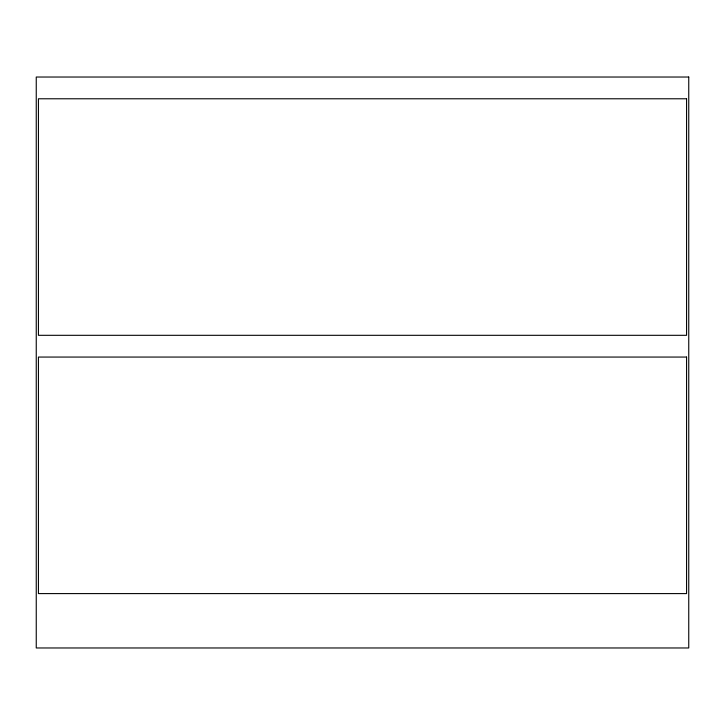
<?xml version="1.0" encoding="UTF-8"?>
<svg xmlns="http://www.w3.org/2000/svg" width="725" height="725" viewBox="0 0 725 725"><rect width="100%" height="100%" fill="white"/><g stroke="black" fill="none" stroke-linecap="round" stroke-linejoin="round"><path stroke-width="1.09" d="M688.75 77.031L36.25 77.031L36.25 647.969L688.75 647.969L688.75 77.031M686.575 98.781L38.425 98.781L38.425 335.312L686.575 335.312L686.575 98.781M686.575 357.062L38.425 357.062L38.425 593.594L686.575 593.594L686.575 357.062"/></g></svg>
